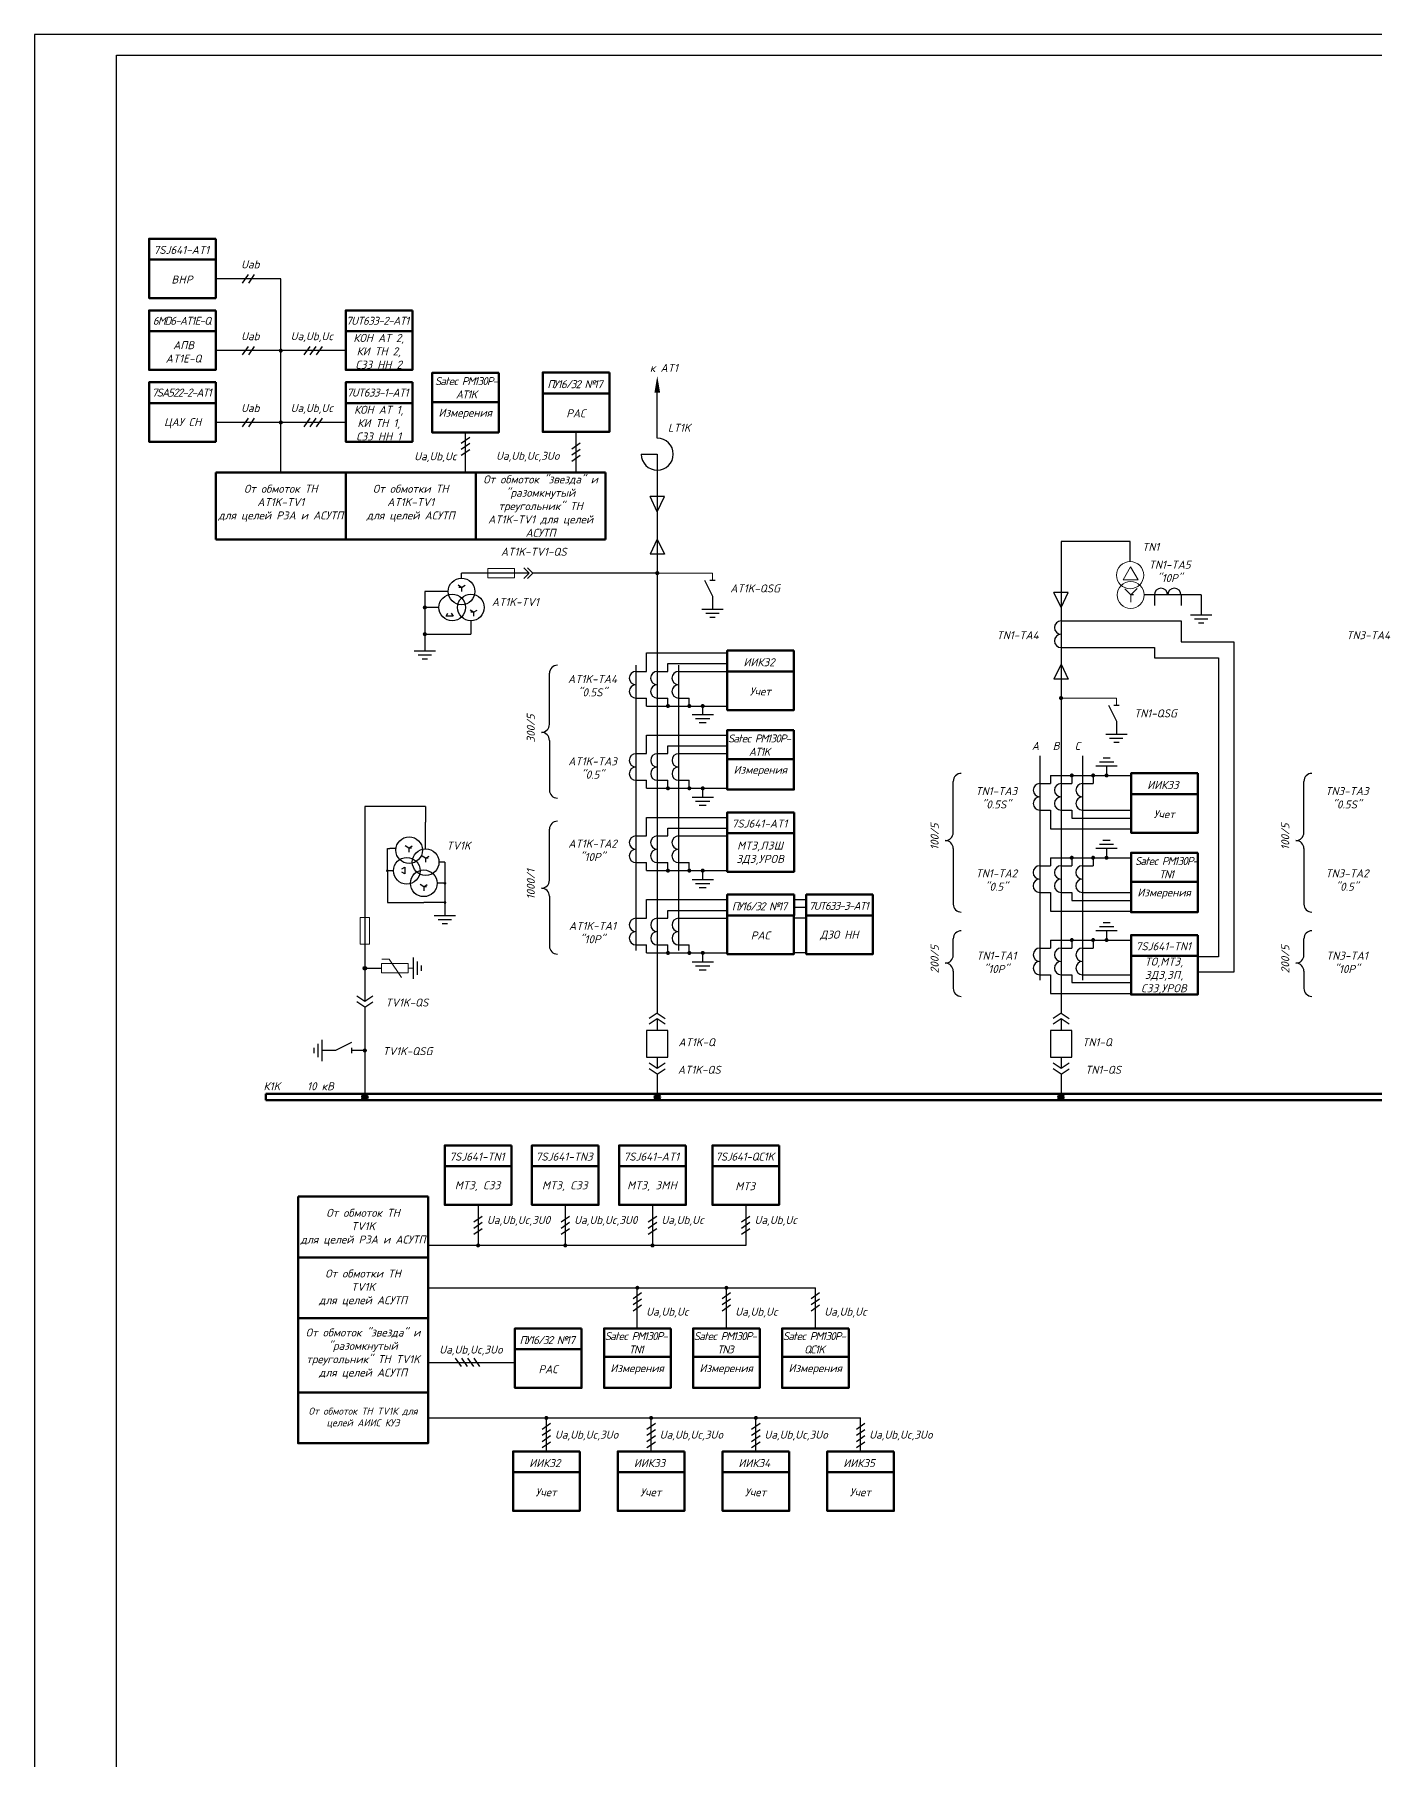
# Model space of a CAD drawing. Header units: millimetres. Extents: x -4534 to -456, y 3875 to 4716.
# Drawn here: x -2188.3 to -1861.6, y 4295.9 to 4716.4 of the extents above; entities that cross this region are included whole.
import ezdxf
from ezdxf.enums import TextEntityAlignment as Align

# ---------------------------------------------------------------- set-up
doc = ezdxf.new("R2010")
doc.units = ezdxf.units.MM
doc.linetypes.add('HIDDEN2', pattern=[0.1875, 0.125, -0.0625])
doc.layers.add('Измерения АСУТП', color=80, linetype='Continuous')
doc.layers.add('РАС АСУТП', color=50, linetype='Continuous')
doc.styles.add('ГОСТ 3.0', font='isocpeur.ttf', dxfattribs={"oblique": 15, "height": 3})
doc.styles.add('гост3', font='isocpeur.ttf', dxfattribs={"oblique": 15, "height": 3})

# ---------------------------------------------------------------- blocks, each defined once
blk = doc.blocks.new('point')
at = {"const_width": 0.75}
blk.add_lwpolyline([(-0.375, 0, 1), (0.375, 0, 1)], format="xyb", close=True, dxfattribs=at)
blk = doc.blocks.new('Точка')
h = blk.add_hatch(color=256)
edge = h.paths.add_edge_path()
edge.add_arc((0, 0), 0.691, 0, 360)
blk.add_circle((0, 0), 0.691)

msp = doc.modelspace()

# ---------------------------------------------------------------- hatches: boundary and pattern name
at = {"linetype": 'HIDDEN2'}
for points in [[(-2107.04, 4457.49, 1), (-2108.58, 4457.49, 1)], [(-2035.79, 4457.49, 1), (-2037.33, 4457.49, 1)], [(-1937.4, 4457.49, 1), (-1938.94, 4457.49, 1)]]:
    msp.add_hatch(color=0, dxfattribs=at).paths.add_polyline_path(points)

# ---------------------------------------------------------------- linework, layer by layer
at = {"color": 0, "lineweight": 30}
for p, q in [((-2168.31, 3880.38), (-2168.31, 4711.38)), ((-2168.31, 4711.38), (-461.31, 4711.38))]:
    msp.add_line(p, q, dxfattribs=at)
at = {"color": 0}
for p, q in [((-2128.3, 4656.85), (-2144.13, 4656.85)), ((-2137.6, 4655.83), (-2136.17, 4657.88)), ((-2136.1, 4655.83), (-2134.67, 4657.88)), ((-2128.3, 4609.66), (-2128.3, 4656.85)), ((-2128.3, 4639.36), (-2144.13, 4639.36)), ((-2137.6, 4638.34), (-2136.17, 4640.38)), ((-2136.1, 4638.34), (-2134.67, 4640.38)), ((-2112.47, 4639.36), (-2128.3, 4639.36)), ((-2122.6, 4638.34), (-2121.17, 4640.38)), ((-2121.1, 4638.34), (-2119.67, 4640.38)), ((-2119.6, 4638.34), (-2118.17, 4640.38)), ((-2036.56, 4618.03), (-2036.56, 4629.16)), ((-2128.3, 4621.87), (-2144.13, 4621.87)), ((-2137.6, 4620.84), (-2136.17, 4622.89)), ((-2136.1, 4620.84), (-2134.67, 4622.89)), ((-2112.47, 4621.87), (-2128.3, 4621.87)), ((-2122.6, 4620.84), (-2121.17, 4622.89)), ((-2121.1, 4620.84), (-2119.67, 4622.89)), ((-2119.6, 4620.84), (-2118.17, 4622.89)), ((-2040.46, 4614.13), (-2036.56, 4614.13)), ((-2036.56, 4614.13), (-2036.56, 4600.13)), ((-2036.56, 4600.13), (-2038.31, 4603.83)), ((-2034.82, 4603.83), (-2038.31, 4603.83)), ((-2036.56, 4600.13), (-2034.82, 4603.83)), ((-2036.56, 4600.13), (-2036.56, 4589.74)), ((-2036.56, 4593.44), (-2038.31, 4589.74)), ((-2036.56, 4593.44), (-2034.82, 4589.74)), ((-1938.17, 4592.88), (-1938.17, 4576.77)), ((-1921.34, 4592.88), (-1938.17, 4592.88)), ((-1921.34, 4587.96), (-1921.34, 4592.88)), ((-2034.82, 4589.74), (-2038.31, 4589.74)), ((-2036.56, 4589.74), (-2036.56, 4477.96)), ((-2067.78, 4585.16), (-2084.24, 4585.16)), ((-2084.24, 4583.95), (-2084.24, 4585.16)), ((-2036.56, 4585.16), (-2066.89, 4585.16)), ((-2087.49, 4580.7), (-2093.2, 4580.7)), ((-2093.2, 4580.7), (-2093.2, 4566.26)), ((-2084.24, 4581.68), (-2085.08, 4582.19)), ((-2084.24, 4581.68), (-2084.89, 4581.68)), ((-2084.24, 4581.68), (-2083.4, 4582.19)), ((-2084.24, 4581.68), (-2084.24, 4580.7)), ((-2025.05, 4583.42), (-2023.1, 4579.52)), ((-2023.75, 4583.42), (-2022.45, 4583.42)), ((-2023.1, 4579.52), (-2023.1, 4576.27)), ((-1938.17, 4576.77), (-1939.91, 4580.48)), ((-1936.42, 4580.48), (-1939.91, 4580.48)), ((-1938.17, 4576.77), (-1936.42, 4580.48)), ((-1920.55, 4579.84), (-1921.2, 4579.84)), ((-1915.44, 4579.85), (-1915.44, 4577.25)), ((-1908.94, 4579.85), (-1908.94, 4577.25)), ((-1904.04, 4579.85), (-1904.04, 4574.93)), ((-2089.77, 4576.8), (-2093.2, 4576.8)), ((-2088.01, 4574.64), (-2087.59, 4575.38)), ((-2086.75, 4575.38), (-2086.32, 4574.64)), ((-2081.32, 4575.62), (-2082.16, 4576.12)), ((-2081.32, 4575.62), (-2081.97, 4575.62)), ((-2081.32, 4575.62), (-2080.47, 4576.12)), ((-2081.32, 4575.62), (-2081.32, 4574.64)), ((-1938.17, 4576.77), (-1938.17, 4559.3)), ((-2086.32, 4574.64), (-2088.01, 4574.64)), ((-2081.97, 4573.55), (-2081.97, 4570.3)), ((-1938.17, 4573.52), (-1935.57, 4573.52)), ((-1935.57, 4573.52), (-1908.94, 4573.52)), ((-1908.94, 4573.52), (-1908.94, 4568.41)), ((-2093.2, 4570.3), (-2081.97, 4570.3)), ((-1938.17, 4567.02), (-1935.57, 4567.02)), ((-1935.57, 4567.02), (-1915.44, 4567.02)), ((-1915.44, 4567.02), (-1915.44, 4564.54)), ((-1908.94, 4568.41), (-1896.07, 4568.41)), ((-1896.07, 4568.41), (-1896.07, 4487.96)), ((-2039.16, 4561.23), (-2039.16, 4565.76)), ((-2039.16, 4565.76), (-2019.5, 4565.76)), ((-2033.96, 4561.23), (-2033.96, 4563.15)), ((-1938.17, 4563), (-1939.91, 4559.3)), ((-1938.17, 4563), (-1936.42, 4559.3)), ((-1915.44, 4564.54), (-1899.78, 4564.54)), ((-1899.78, 4564.54), (-1899.78, 4491.68)), ((-2041.76, 4561.23), (-2039.16, 4561.23)), ((-2036.56, 4561.23), (-2033.96, 4561.23)), ((-2031.36, 4561.23), (-2019.5, 4561.23)), ((-1936.42, 4559.3), (-1939.91, 4559.3)), ((-1938.17, 4559.3), (-1938.17, 4477.96)), ((-2041.76, 4554.73), (-2039.16, 4554.73)), ((-2036.56, 4554.73), (-2033.96, 4554.73)), ((-2031.36, 4554.73), (-2028.76, 4554.73)), ((-2025.48, 4550.66), (-2025.48, 4552.78)), ((-1926.65, 4552.98), (-1924.7, 4549.08)), ((-1925.35, 4552.98), (-1924.05, 4552.98)), ((-2039.15, 4541.18), (-2039.15, 4545.71)), ((-2039.15, 4545.71), (-2019.49, 4545.71)), ((-1924.7, 4549.08), (-1924.7, 4545.83)), ((-2033.95, 4541.18), (-2033.95, 4543.1)), ((-2041.75, 4541.18), (-2039.15, 4541.18)), ((-2036.55, 4541.18), (-2033.95, 4541.18)), ((-2031.35, 4541.18), (-2019.49, 4541.18)), ((-1927.08, 4538.12), (-1927.08, 4535.87)), ((-2041.75, 4534.68), (-2039.15, 4534.68)), ((-2036.55, 4534.68), (-2033.95, 4534.68)), ((-2031.35, 4534.68), (-2028.75, 4534.68)), ((-1943.35, 4533.92), (-1940.75, 4533.92)), ((-1938.16, 4533.92), (-1935.56, 4533.92)), ((-1932.95, 4533.92), (-1930.35, 4533.92)), ((-2025.47, 4530.47), (-2025.47, 4532.73)), ((-2093, 4528.27), (-2107.81, 4528.27)), ((-2107.81, 4528.27), (-2107.81, 4480.82)), ((-2039.16, 4521.13), (-2039.16, 4525.66)), ((-2039.16, 4525.66), (-2019.5, 4525.66)), ((-1943.35, 4527.42), (-1940.75, 4527.42)), ((-1940.75, 4527.42), (-1940.75, 4522.88)), ((-1938.16, 4527.42), (-1935.56, 4527.42)), ((-1935.56, 4527.42), (-1935.56, 4525.49)), ((-1932.95, 4527.42), (-1921.09, 4527.42)), ((-2093, 4518), (-2093, 4524.5)), ((-2041.76, 4521.13), (-2039.16, 4521.13)), ((-2036.56, 4521.13), (-2033.96, 4521.13)), ((-2033.96, 4521.13), (-2033.96, 4523.05)), ((-2031.36, 4521.13), (-2019.5, 4521.13)), ((-1940.75, 4522.88), (-1921.09, 4522.88)), ((-2102.33, 4512.65), (-2102.33, 4518.08)), ((-2102.33, 4518.08), (-2101.74, 4518.08)), ((-2097.12, 4518.18), (-2097.96, 4518.69)), ((-2097.12, 4518.18), (-2096.28, 4518.69)), ((-2097.12, 4518.18), (-2097.12, 4517.2)), ((-2096.47, 4518.18), (-2097.12, 4518.18)), ((-2093, 4515.73), (-2093.85, 4516.23)), ((-2093, 4515.73), (-2092.16, 4516.23)), ((-1927.09, 4518.07), (-1927.09, 4515.82)), ((-2102.33, 4512.65), (-2102.33, 4504.92)), ((-2098.79, 4513.13), (-2098.04, 4513.55)), ((-2098.04, 4511.87), (-2098.79, 4512.29)), ((-2098.04, 4513.55), (-2098.04, 4511.87)), ((-2093, 4515.73), (-2093, 4514.75)), ((-2092.35, 4515.73), (-2093, 4515.73)), ((-2088.3, 4514.76), (-2088.3, 4504.92)), ((-2041.76, 4514.63), (-2039.16, 4514.63)), ((-2036.56, 4514.63), (-2033.96, 4514.63)), ((-2031.36, 4514.63), (-2028.76, 4514.63)), ((-2025.48, 4510.42), (-2025.48, 4512.68)), ((-1943.36, 4513.87), (-1940.76, 4513.87)), ((-1938.17, 4513.87), (-1935.57, 4513.87)), ((-1932.96, 4513.87), (-1930.36, 4513.87)), ((-2093.46, 4508.76), (-2094.3, 4509.27)), ((-2093.46, 4508.76), (-2092.61, 4509.27)), ((-2093.46, 4508.76), (-2093.46, 4507.78)), ((-2092.81, 4508.76), (-2093.46, 4508.76)), ((-2102.33, 4504.92), (-2093.46, 4504.92)), ((-2088.3, 4504.92), (-2093.46, 4504.92)), ((-2088.3, 4504.92), (-2088.3, 4501.67)), ((-2039.15, 4501.08), (-2039.15, 4505.61)), ((-2039.15, 4505.61), (-2019.49, 4505.61)), ((-1943.36, 4507.37), (-1940.76, 4507.37)), ((-1940.76, 4507.37), (-1940.76, 4502.83)), ((-1938.17, 4507.37), (-1935.57, 4507.37)), ((-1935.57, 4507.37), (-1935.57, 4505.44)), ((-1932.96, 4507.37), (-1921.1, 4507.37)), ((-2041.75, 4501.08), (-2039.15, 4501.08)), ((-2036.55, 4501.08), (-2033.95, 4501.08)), ((-2033.95, 4501.08), (-2033.95, 4503)), ((-2031.35, 4501.08), (-2019.49, 4501.08)), ((-2003.24, 4501.19), (-2000.25, 4501.19)), ((-1940.76, 4502.83), (-1921.1, 4502.83)), ((-1927.08, 4498.02), (-1927.08, 4495.77)), ((-2041.75, 4494.58), (-2039.15, 4494.58)), ((-2036.55, 4494.58), (-2033.95, 4494.58)), ((-2031.35, 4494.58), (-2028.75, 4494.58)), ((-2025.47, 4490.38), (-2025.47, 4492.63)), ((-2003.24, 4492.74), (-2000.25, 4492.74)), ((-1943.35, 4493.82), (-1940.75, 4493.82)), ((-1938.16, 4493.82), (-1935.56, 4493.82)), ((-1932.95, 4493.82), (-1930.35, 4493.82)), ((-1899.78, 4491.68), (-1904.83, 4491.68)), ((-2107.81, 4488.91), (-2103.72, 4488.91)), ((-1943.35, 4487.32), (-1940.75, 4487.32)), ((-1940.75, 4487.32), (-1940.75, 4482.78)), ((-1938.16, 4487.32), (-1935.56, 4487.32)), ((-1935.56, 4487.32), (-1935.56, 4485.39)), ((-1932.95, 4487.32), (-1921.09, 4487.32)), ((-1896.07, 4487.96), (-1904.83, 4487.96)), ((-1940.75, 4482.78), (-1921.09, 4482.78)), ((-2107.81, 4480.82), (-2109.76, 4482.12)), ((-2107.81, 4479.44), (-2109.76, 4480.74)), ((-2105.86, 4482.12), (-2107.81, 4480.82)), ((-2107.81, 4479.44), (-2105.86, 4480.74)), ((-2107.81, 4479.44), (-2107.81, 4458.26)), ((-2036.56, 4477.96), (-2038.51, 4476.66)), ((-2036.56, 4476.58), (-2038.51, 4475.28)), ((-2036.56, 4477.96), (-2034.61, 4476.66)), ((-2036.56, 4476.58), (-2036.56, 4473.76)), ((-2034.61, 4475.28), (-2036.56, 4476.58)), ((-1938.17, 4477.96), (-1940.12, 4476.66)), ((-1938.17, 4476.58), (-1940.12, 4475.28)), ((-1938.17, 4477.96), (-1936.22, 4476.66)), ((-1938.17, 4476.58), (-1938.17, 4473.76)), ((-1936.22, 4475.28), (-1938.17, 4476.58)), ((-2111.06, 4470.8), (-2114.96, 4468.85)), ((-2033.96, 4473.76), (-2039.16, 4473.76)), ((-2039.16, 4473.76), (-2039.16, 4467.26)), ((-2033.96, 4467.26), (-2033.96, 4473.76)), ((-1935.57, 4473.76), (-1940.77, 4473.76)), ((-1940.77, 4473.76), (-1940.77, 4467.26)), ((-1935.57, 4467.26), (-1935.57, 4473.76)), ((-2114.96, 4468.85), (-2118.21, 4468.85)), ((-2111.06, 4469.5), (-2111.06, 4468.2)), ((-2107.81, 4468.85), (-2111.06, 4468.85)), ((-2039.16, 4467.26), (-2033.96, 4467.26)), ((-2036.56, 4464.44), (-2038.51, 4465.74)), ((-2036.56, 4467.26), (-2036.56, 4464.44)), ((-2034.61, 4465.74), (-2036.56, 4464.44)), ((-1940.77, 4467.26), (-1935.57, 4467.26)), ((-1938.17, 4464.44), (-1940.12, 4465.74)), ((-1938.17, 4467.26), (-1938.17, 4464.44)), ((-1936.22, 4465.74), (-1938.17, 4464.44)), ((-2036.56, 4463.06), (-2038.51, 4464.36)), ((-2036.56, 4463.06), (-2034.61, 4464.36)), ((-2036.56, 4463.06), (-2036.56, 4457.49)), ((-1938.17, 4463.06), (-1940.12, 4464.36)), ((-1938.17, 4463.06), (-1936.22, 4464.36)), ((-1938.17, 4463.06), (-1938.17, 4457.49)), ((-2081.25, 4427.09), (-2079.2, 4428.52)), ((-2080.22, 4431.25), (-2080.22, 4421.36)), ((-2060, 4427.09), (-2057.95, 4428.52)), ((-2058.97, 4431.25), (-2058.97, 4421.36)), ((-2038.75, 4427.09), (-2036.7, 4428.52)), ((-2037.73, 4431.25), (-2037.73, 4421.36)), ((-2016.04, 4427.09), (-2013.99, 4428.52)), ((-2015.01, 4431.25), (-2015.01, 4421.36)), ((-2081.25, 4425.59), (-2079.2, 4427.02)), ((-2081.25, 4424.09), (-2079.2, 4425.52)), ((-2060, 4425.59), (-2057.95, 4427.02)), ((-2060, 4424.09), (-2057.95, 4425.52)), ((-2038.75, 4425.59), (-2036.7, 4427.02)), ((-2038.75, 4424.09), (-2036.7, 4425.52)), ((-2016.04, 4425.59), (-2013.99, 4427.02)), ((-2016.04, 4424.09), (-2013.99, 4425.52)), ((-2015.01, 4421.36), (-2092.42, 4421.36))]:
    msp.add_line(p, q, dxfattribs=at)
at = {"color": 0, "lineweight": 50}
for p, q in [((-2144.13, 4609.66), (-2112.47, 4609.66)), ((-2144.13, 4609.66), (-2144.13, 4593.32)), ((-2112.47, 4609.66), (-2112.47, 4593.32)), ((-2080.81, 4609.66), (-2080.81, 4593.32)), ((-2144.13, 4593.32), (-2112.47, 4593.32)), ((-2131.91, 4458.26), (-1755.13, 4458.26)), ((-2131.91, 4456.72), (-2131.91, 4458.26)), ((-1755.13, 4456.72), (-2131.91, 4456.72)), ((-2124.07, 4433.25), (-2092.42, 4433.25)), ((-2124.07, 4433.25), (-2124.07, 4418.46)), ((-2092.42, 4433.25), (-2092.42, 4418.46)), ((-2124.07, 4418.46), (-2092.42, 4418.46))]:
    msp.add_line(p, q, dxfattribs=at)
at = {"color": 0, "lineweight": 18}
for p, q in [((-2077.81, 4586.3), (-2071.32, 4586.3)), ((-2077.81, 4584.02), (-2077.81, 4586.3)), ((-2077.81, 4584.02), (-2071.32, 4584.02)), ((-2071.32, 4584.02), (-2071.32, 4586.3)), ((-2067.78, 4585.16), (-2069.08, 4586.46)), ((-2067.78, 4585.16), (-2069.08, 4583.86)), ((-2066.89, 4585.16), (-2068.19, 4586.46)), ((-2066.89, 4585.16), (-2068.19, 4583.86)), ((-2023.1, 4585.16), (-2036.56, 4585.16)), ((-2023.1, 4583.42), (-2023.1, 4585.16)), ((-1924.7, 4554.72), (-1938.17, 4554.72)), ((-1924.7, 4552.98), (-1924.7, 4554.72)), ((-2108.95, 4494.8), (-2108.95, 4501.29)), ((-2108.95, 4501.29), (-2106.67, 4501.29)), ((-2106.67, 4494.8), (-2106.67, 4501.29)), ((-2108.95, 4494.8), (-2106.67, 4494.8)), ((-2101.93, 4491.11), (-2103.7, 4491.11)), ((-2101.93, 4491.11), (-2103.7, 4491.11)), ((-2098.9, 4486.65), (-2101.93, 4491.11)), ((-2097.24, 4490.04), (-2103.72, 4490.04)), ((-2103.72, 4487.77), (-2103.72, 4490.04)), ((-2097.24, 4487.77), (-2103.72, 4487.77)), ((-2097.24, 4487.77), (-2097.24, 4490.04)), ((-2097.24, 4488.91), (-2096.06, 4488.91))]:
    msp.add_line(p, q, dxfattribs=at)
at = {"color": 0, "extrusion": (0, 0, -1)}
for p, q in [((-1904.04, 4579.85), (-1917.9, 4579.85)), ((-2093, 4528.27), (-2093, 4524.5)), ((-2100.24, 4518.08), (-2101.74, 4518.08)), ((-2100.85, 4512.65), (-2102.34, 4512.65)), ((-2088.3, 4514.76), (-2089.75, 4514.76)), ((-2088.3, 4509.61), (-2090.21, 4509.61))]:
    msp.add_line(p, q, dxfattribs=at)
at = {"color": 0, "lineweight": 25, "ltscale": 0.25}
for p, q in [((-2020.5, 4576.27), (-2025.7, 4576.27)), ((-2021.47, 4575.29), (-2024.72, 4575.29)), ((-2022.45, 4574.32), (-2023.75, 4574.32)), ((-1901.44, 4574.93), (-1906.64, 4574.93)), ((-1902.41, 4573.96), (-1905.66, 4573.96)), ((-1903.39, 4572.98), (-1904.69, 4572.98)), ((-2095.8, 4566.26), (-2090.6, 4566.26)), ((-2094.83, 4565.29), (-2091.58, 4565.29)), ((-2093.85, 4564.31), (-2092.55, 4564.31)), ((-1922.1, 4545.83), (-1927.3, 4545.83)), ((-1923.08, 4544.85), (-1926.33, 4544.85)), ((-1924.05, 4543.88), (-1925.35, 4543.88)), ((-2085.7, 4501.67), (-2090.9, 4501.67)), ((-2086.67, 4500.69), (-2089.92, 4500.69)), ((-2087.65, 4499.72), (-2088.95, 4499.72)), ((-2096.06, 4491.51), (-2096.06, 4486.31)), ((-2095.08, 4490.53), (-2095.08, 4487.28)), ((-2094.11, 4489.56), (-2094.11, 4488.26)), ((-2119.19, 4467.23), (-2119.19, 4470.48)), ((-2118.21, 4466.25), (-2118.21, 4471.45)), ((-2120.16, 4468.2), (-2120.16, 4469.5))]:
    msp.add_line(p, q, dxfattribs=at)
at = {"color": 0, "ltscale": 0.25}
for p, q in [((-2041.75, 4562.7), (-2041.75, 4493.26)), ((-2033.96, 4563.15), (-2019.5, 4563.15)), ((-2031.35, 4562.7), (-2031.35, 4493.26)), ((-2062.84, 4548.32), (-2062.84, 4560.75)), ((-2039.16, 4552.78), (-2039.16, 4554.73)), ((-2033.96, 4552.78), (-2033.96, 4554.73)), ((-2028.76, 4552.78), (-2028.76, 4554.73)), ((-2039.16, 4552.78), (-2019.5, 4552.78)), ((-2022.88, 4550.66), (-2028.08, 4550.66)), ((-2023.75, 4549.69), (-2027.22, 4549.69)), ((-2024.62, 4548.71), (-2026.35, 4548.71)), ((-2062.84, 4544.42), (-2062.84, 4532.29)), ((-2033.95, 4543.1), (-2019.49, 4543.1)), ((-1943.35, 4540.64), (-1943.35, 4486)), ((-1932.95, 4540.64), (-1932.95, 4486)), ((-1924.48, 4538.12), (-1929.68, 4538.12)), ((-1925.35, 4539.09), (-1928.81, 4539.09)), ((-1926.21, 4540.07), (-1927.95, 4540.07)), ((-2039.15, 4532.73), (-2039.15, 4534.68)), ((-2033.95, 4532.73), (-2033.95, 4534.68)), ((-2028.75, 4532.73), (-2028.75, 4534.68)), ((-1964.43, 4521.96), (-1964.43, 4534.43)), ((-1940.75, 4535.87), (-1940.75, 4533.92)), ((-1940.75, 4535.87), (-1921.09, 4535.87)), ((-1935.56, 4535.87), (-1935.56, 4533.92)), ((-1930.35, 4535.87), (-1930.35, 4533.92)), ((-1879, 4521.96), (-1879, 4534.43)), ((-2039.15, 4532.73), (-2019.49, 4532.73)), ((-2022.87, 4530.47), (-2028.07, 4530.47)), ((-2023.74, 4529.5), (-2027.21, 4529.5)), ((-2024.61, 4528.52), (-2026.34, 4528.52)), ((-1935.56, 4525.49), (-1921.09, 4525.49)), ((-2062.84, 4510.33), (-2062.84, 4522.76)), ((-2033.96, 4523.05), (-2019.5, 4523.05)), ((-1964.43, 4518.06), (-1964.43, 4504.51)), ((-1924.49, 4518.07), (-1929.69, 4518.07)), ((-1925.36, 4519.04), (-1928.82, 4519.04)), ((-1926.22, 4520.02), (-1927.96, 4520.02)), ((-1879, 4518.06), (-1879, 4504.51)), ((-2039.16, 4512.68), (-2039.16, 4514.63)), ((-2039.16, 4512.68), (-2019.5, 4512.68)), ((-2033.96, 4512.68), (-2033.96, 4514.63)), ((-2028.76, 4512.68), (-2028.76, 4514.63)), ((-1940.76, 4515.82), (-1940.76, 4513.87)), ((-1940.76, 4515.82), (-1921.1, 4515.82)), ((-1935.57, 4515.82), (-1935.57, 4513.87)), ((-1930.36, 4515.82), (-1930.36, 4513.87)), ((-2022.88, 4510.42), (-2028.08, 4510.42)), ((-2023.75, 4509.45), (-2027.22, 4509.45)), ((-2024.62, 4508.47), (-2026.35, 4508.47)), ((-2062.84, 4506.44), (-2062.84, 4494.3)), ((-2003.24, 4505.61), (-2000.25, 4505.61)), ((-2003.24, 4503.8), (-2000.25, 4503.8)), ((-1935.57, 4505.44), (-1921.1, 4505.44)), ((-2033.95, 4503), (-2019.49, 4503)), ((-1926.21, 4499.97), (-1927.95, 4499.97)), ((-1964.43, 4492.09), (-1964.43, 4496.08)), ((-1940.75, 4495.77), (-1940.75, 4493.82)), ((-1940.75, 4495.77), (-1921.09, 4495.77)), ((-1935.56, 4495.77), (-1935.56, 4493.82)), ((-1930.35, 4495.77), (-1930.35, 4493.82)), ((-1924.48, 4498.02), (-1929.68, 4498.02)), ((-1925.35, 4498.99), (-1928.81, 4498.99)), ((-1879, 4492.09), (-1879, 4496.08)), ((-2039.15, 4492.63), (-2039.15, 4494.58)), ((-2039.15, 4492.63), (-2019.49, 4492.63)), ((-2033.95, 4492.63), (-2033.95, 4494.58)), ((-2028.75, 4492.63), (-2028.75, 4494.58)), ((-2022.87, 4490.38), (-2028.07, 4490.38)), ((-2023.74, 4489.4), (-2027.21, 4489.4)), ((-2024.61, 4488.43), (-2026.34, 4488.43)), ((-1964.43, 4488.19), (-1964.43, 4484)), ((-1879, 4488.19), (-1879, 4484)), ((-1935.56, 4485.39), (-1921.09, 4485.39)), ((-2092.42, 4379.34), (-1987, 4379.34)), ((-2064.61, 4376.6), (-2062.56, 4378.03)), ((-2063.59, 4371.18), (-2063.59, 4379.34)), ((-2039.08, 4376.6), (-2037.03, 4378.03)), ((-2038.06, 4371.18), (-2038.06, 4379.34)), ((-2013.56, 4376.6), (-2011.51, 4378.03)), ((-2012.53, 4371.18), (-2012.53, 4379.34)), ((-1988.03, 4376.6), (-1985.98, 4378.03)), ((-1987, 4371.18), (-1987, 4379.34)), ((-2064.61, 4375.1), (-2062.56, 4376.53)), ((-2064.61, 4373.6), (-2062.56, 4375.03)), ((-2064.61, 4372.1), (-2062.56, 4373.53)), ((-2039.08, 4375.1), (-2037.03, 4376.53)), ((-2039.08, 4373.6), (-2037.03, 4375.03)), ((-2039.08, 4372.1), (-2037.03, 4373.53)), ((-2013.56, 4375.1), (-2011.51, 4376.53)), ((-2013.56, 4373.6), (-2011.51, 4375.03)), ((-2013.56, 4372.1), (-2011.51, 4373.53)), ((-1988.03, 4375.1), (-1985.98, 4376.53)), ((-1988.03, 4373.6), (-1985.98, 4375.03)), ((-1988.03, 4372.1), (-1985.98, 4373.53))]:
    msp.add_line(p, q, dxfattribs=at)
at = {"color": 0, "linetype": 'Continuous', "lineweight": 25}
msp.add_lwpolyline([(-2188.31, 3875.38), (-456.31, 3875.38), (-456.31, 4716.38), (-2188.31, 4716.38)], close=True, dxfattribs=at)
at = {"color": 0, "lineweight": 50, "ltscale": 0.25}
for points in [[(-2144.13, 4666.64), (-2160.38, 4666.64), (-2160.38, 4661.56), (-2144.13, 4661.56)], [(-2144.13, 4661.56), (-2160.38, 4661.56), (-2160.38, 4652.15), (-2144.13, 4652.15)], [(-2144.13, 4649.15), (-2160.38, 4649.15), (-2160.38, 4644.07), (-2144.13, 4644.07)], [(-2096.22, 4649.15), (-2112.47, 4649.15), (-2112.47, 4644.07), (-2096.22, 4644.07)], [(-2144.13, 4644.07), (-2160.38, 4644.07), (-2160.38, 4634.66), (-2144.13, 4634.66)], [(-2096.22, 4644.07), (-2112.47, 4644.07), (-2112.47, 4634.66), (-2096.22, 4634.66)], [(-2144.13, 4631.66), (-2160.38, 4631.66), (-2160.38, 4626.57), (-2144.13, 4626.57)], [(-2096.22, 4631.66), (-2112.47, 4631.66), (-2112.47, 4626.57), (-2096.22, 4626.57)], [(-2144.13, 4626.57), (-2160.38, 4626.57), (-2160.38, 4617.16), (-2144.13, 4617.16)], [(-2096.22, 4626.57), (-2112.47, 4626.57), (-2112.47, 4617.16), (-2096.22, 4617.16)], [(-2003.25, 4566.29), (-2019.5, 4566.29), (-2019.5, 4561.21), (-2003.25, 4561.21)], [(-2003.25, 4561.21), (-2019.5, 4561.21), (-2019.5, 4551.8), (-2003.25, 4551.8)], [(-1904.84, 4536.39), (-1921.09, 4536.39), (-1921.09, 4531.31), (-1904.84, 4531.31)], [(-1904.84, 4531.31), (-1921.09, 4531.31), (-1921.09, 4521.9), (-1904.84, 4521.9)], [(-2003.24, 4526.88), (-2019.49, 4526.88), (-2019.49, 4521.8), (-2003.24, 4521.8)], [(-2003.24, 4521.8), (-2019.49, 4521.8), (-2019.49, 4512.39), (-2003.24, 4512.39)], [(-1984, 4506.83), (-2000.25, 4506.83), (-2000.25, 4501.75), (-1984, 4501.75)], [(-1984, 4501.75), (-2000.25, 4501.75), (-2000.25, 4492.34), (-1984, 4492.34)], [(-1904.85, 4496.99), (-1921.1, 4496.99), (-1921.1, 4491.91), (-1904.85, 4491.91)], [(-1904.85, 4491.91), (-1921.1, 4491.91), (-1921.1, 4482.49), (-1904.85, 4482.49)], [(-2072.1, 4445.74), (-2088.35, 4445.74), (-2088.35, 4440.66), (-2072.1, 4440.66)], [(-2050.85, 4445.74), (-2067.1, 4445.74), (-2067.1, 4440.66), (-2050.85, 4440.66)], [(-2029.6, 4445.74), (-2045.85, 4445.74), (-2045.85, 4440.66), (-2029.6, 4440.66)], [(-2006.89, 4445.74), (-2023.14, 4445.74), (-2023.14, 4440.66), (-2006.89, 4440.66)], [(-2072.1, 4440.66), (-2088.35, 4440.66), (-2088.35, 4431.25), (-2072.1, 4431.25)], [(-2050.85, 4440.66), (-2067.1, 4440.66), (-2067.1, 4431.25), (-2050.85, 4431.25)], [(-2029.6, 4440.66), (-2045.85, 4440.66), (-2045.85, 4431.25), (-2029.6, 4431.25)], [(-2006.89, 4440.66), (-2023.14, 4440.66), (-2023.14, 4431.25), (-2006.89, 4431.25)], [(-2124.07, 4385.53), (-2092.42, 4385.53), (-2092.42, 4373.15), (-2124.07, 4373.15)], [(-2055.46, 4371.18), (-2071.71, 4371.18), (-2071.71, 4366.1), (-2055.46, 4366.1)], [(-2029.93, 4371.18), (-2046.18, 4371.18), (-2046.18, 4366.1), (-2029.93, 4366.1)], [(-2004.41, 4371.18), (-2020.66, 4371.18), (-2020.66, 4366.1), (-2004.41, 4366.1)], [(-1978.88, 4371.18), (-1995.13, 4371.18), (-1995.13, 4366.1), (-1978.88, 4366.1)], [(-2055.46, 4366.1), (-2071.71, 4366.1), (-2071.71, 4356.69), (-2055.46, 4356.69)], [(-2029.93, 4366.1), (-2046.18, 4366.1), (-2046.18, 4356.69), (-2029.93, 4356.69)], [(-2004.41, 4366.1), (-2020.66, 4366.1), (-2020.66, 4356.69), (-2004.41, 4356.69)], [(-1978.88, 4366.1), (-1995.13, 4366.1), (-1995.13, 4356.69), (-1978.88, 4356.69)]]:
    msp.add_lwpolyline(points, close=True, dxfattribs=at)
at = {"color": 0, "ltscale": 0.25, "const_width": 0.487}
for points in [[(-2128.54, 4639.36, 1), (-2128.05, 4639.36, 1)], [(-2128.54, 4621.87, 1), (-2128.05, 4621.87, 1)], [(-2092.96, 4576.8, 1), (-2093.45, 4576.8, 1)], [(-2092.96, 4570.3, 1), (-2093.45, 4570.3, 1)], [(-2034.21, 4552.78, -1), (-2033.72, 4552.78, -1)], [(-2029, 4552.78, -1), (-2028.51, 4552.78, -1)], [(-2025.73, 4552.78, -1), (-2025.24, 4552.78, -1)], [(-2034.2, 4532.73, -1), (-2033.71, 4532.73, -1)], [(-2028.99, 4532.73, -1), (-2028.5, 4532.73, -1)], [(-2025.72, 4532.73, -1), (-2025.23, 4532.73, -1)], [(-1935.8, 4535.87, 1), (-1935.31, 4535.87, 1)], [(-1930.6, 4535.87, 1), (-1930.11, 4535.87, 1)], [(-1927.32, 4535.87, 1), (-1926.84, 4535.87, 1)], [(-1935.81, 4515.82, 1), (-1935.32, 4515.82, 1)], [(-1930.61, 4515.82, 1), (-1930.12, 4515.82, 1)], [(-1927.33, 4515.82, 1), (-1926.85, 4515.82, 1)], [(-2034.21, 4512.68, -1), (-2033.72, 4512.68, -1)], [(-2029, 4512.68, -1), (-2028.51, 4512.68, -1)], [(-2025.73, 4512.68, -1), (-2025.24, 4512.68, -1)], [(-1935.8, 4495.77, 1), (-1935.31, 4495.77, 1)], [(-1930.6, 4495.77, 1), (-1930.11, 4495.77, 1)], [(-1927.32, 4495.77, 1), (-1926.84, 4495.77, 1)], [(-2034.2, 4492.63, -1), (-2033.71, 4492.63, -1)], [(-2028.99, 4492.63, -1), (-2028.5, 4492.63, -1)], [(-2025.72, 4492.63, -1), (-2025.23, 4492.63, -1)], [(-2080.47, 4421.36, 1), (-2079.98, 4421.36, 1)], [(-2059.22, 4421.36, 1), (-2058.73, 4421.36, 1)], [(-2037.97, 4421.36, 1), (-2037.48, 4421.36, 1)], [(-2063.83, 4379.34, 1), (-2063.34, 4379.34, 1)], [(-2038.3, 4379.34, 1), (-2037.81, 4379.34, 1)], [(-2012.78, 4379.34, 1), (-2012.29, 4379.34, 1)]]:
    msp.add_lwpolyline(points, format="xyb", close=True, dxfattribs=at)
at = {"color": 0, "lineweight": 18, "const_width": 0.5}
for points in [[(-2036.31, 4585.16, -1), (-2036.81, 4585.16, -1)], [(-1937.92, 4554.72, -1), (-1938.42, 4554.72, -1)], [(-2107.56, 4468.85, -1), (-2108.06, 4468.85, -1)]]:
    msp.add_lwpolyline(points, format="xyb", close=True, dxfattribs=at)
at = {"color": 0, "lineweight": 18}
msp.add_lwpolyline([(-1923.03, 4583.55), (-1919.38, 4583.55), (-1921.21, 4586.71)], close=True, dxfattribs=at)
msp.add_lwpolyline([(-1922.62, 4581.37), (-1921.2, 4579.84), (-1919.66, 4581.38), (-1921.2, 4579.84), (-1921.2, 4578.07)], dxfattribs=at)
for centre in [(-1921.34, 4584.66), (-1921.2, 4579.84)]:
    msp.add_circle(centre, 3.3, dxfattribs=at)
at = {"color": 0}
for centre in [(-2084.24, 4580.7), (-2086.52, 4576.8), (-2081.97, 4576.8), (-2097.02, 4517.67), (-2093, 4514.75), (-2097.6, 4512.65), (-2093.46, 4509.59)]:
    msp.add_circle(centre, 3.25, dxfattribs=at)
at = {"color": 0, "extrusion": (0, 0, -1)}
for centre in [(2102.33, 4512.65), (2088.3, 4509.6), (2088.3, 4504.92)]:
    msp.add_circle(centre, 0.182, dxfattribs=at)
at = {"color": 0, "linetype": 'HIDDEN2'}
for centre in [(-2107.81, 4457.49), (-2036.56, 4457.49), (-1938.17, 4457.49)]:
    msp.add_circle(centre, 0.771, dxfattribs=at)
at = {"color": 0}
for centre, radius, start, end in [((-2036.56, 4614.13), 3.9, 180, 90), ((-1913.82, 4579.85), 1.62, 0, 180), ((-1910.57, 4579.85), 1.62, 0, 180), ((-1938.17, 4571.89), 1.62, 90, 270), ((-1938.17, 4568.64), 1.62, 90, 270), ((-2041.76, 4559.6), 1.62, 90, 270), ((-2036.56, 4559.6), 1.62, 90, 270), ((-2031.36, 4559.6), 1.62, 90, 270), ((-2041.76, 4556.35), 1.62, 90, 270), ((-2036.56, 4556.35), 1.62, 90, 270), ((-2031.36, 4556.35), 1.62, 90, 270), ((-2041.75, 4539.55), 1.62, 90, 270), ((-2041.75, 4536.3), 1.62, 90, 270), ((-2036.55, 4539.55), 1.62, 90, 270), ((-2036.55, 4536.3), 1.62, 90, 270), ((-2031.35, 4539.55), 1.62, 90, 270), ((-2031.35, 4536.3), 1.62, 90, 270), ((-1943.35, 4532.29), 1.62, 90, 270), ((-1938.16, 4532.29), 1.62, 90, 270), ((-1932.95, 4532.29), 1.62, 90, 270), ((-1943.35, 4529.04), 1.62, 90, 270), ((-1938.16, 4529.04), 1.62, 90, 270), ((-1932.95, 4529.04), 1.62, 90, 270), ((-2041.76, 4519.5), 1.62, 90, 270), ((-2036.56, 4519.5), 1.62, 90, 270), ((-2031.36, 4519.5), 1.62, 90, 270), ((-2041.76, 4516.25), 1.62, 90, 270), ((-2036.56, 4516.25), 1.62, 90, 270), ((-2031.36, 4516.25), 1.62, 90, 270), ((-1943.36, 4512.24), 1.62, 90, 270), ((-1938.17, 4512.24), 1.62, 90, 270), ((-1932.96, 4512.24), 1.62, 90, 270), ((-1943.36, 4508.99), 1.62, 90, 270), ((-1938.17, 4508.99), 1.62, 90, 270), ((-1932.96, 4508.99), 1.62, 90, 270), ((-2041.75, 4499.45), 1.62, 90, 270), ((-2036.55, 4499.45), 1.62, 90, 270), ((-2031.35, 4499.45), 1.62, 90, 270), ((-2041.75, 4496.2), 1.62, 90, 270), ((-2036.55, 4496.2), 1.62, 90, 270), ((-2031.35, 4496.2), 1.62, 90, 270), ((-1943.35, 4492.19), 1.62, 90, 270), ((-1938.16, 4492.19), 1.62, 90, 270), ((-1932.95, 4492.19), 1.62, 90, 270), ((-1943.35, 4488.94), 1.62, 90, 270), ((-1938.16, 4488.94), 1.62, 90, 270), ((-1932.95, 4488.94), 1.62, 90, 270)]:
    msp.add_arc(centre, radius, start, end, dxfattribs=at)
at = {"color": 0, "ltscale": 0.25}
for centre, start, end in [((-2060.89, 4560.75), 90, 180), ((-2064.79, 4548.32), 270, 0), ((-2064.79, 4544.42), 0, 90), ((-1962.48, 4534.43), 90, 180), ((-1877.05, 4534.43), 90, 180), ((-2060.89, 4532.29), 180, 270), ((-2060.89, 4522.76), 90, 180), ((-1966.38, 4521.96), 270, 0), ((-1880.95, 4521.96), 270, 0), ((-1966.38, 4518.06), 0, 90), ((-1880.95, 4518.06), 0, 90), ((-2064.79, 4510.34), 270, 0), ((-2064.79, 4506.44), 0, 90), ((-1962.48, 4504.51), 180, 270), ((-1877.05, 4504.51), 180, 270), ((-1962.48, 4496.08), 90, 180), ((-1877.05, 4496.08), 90, 180), ((-2060.89, 4494.3), 180, 270), ((-1966.38, 4492.09), 270, 0), ((-1880.95, 4492.09), 270, 0), ((-1966.38, 4488.19), 0, 90), ((-1880.95, 4488.19), 0, 90), ((-1962.48, 4484), 180, 270), ((-1877.05, 4484), 180, 270)]:
    msp.add_arc(centre, 1.95, start, end, dxfattribs=at)
at = {"color": 0, "lineweight": 25}
msp.add_solid([(-2036.56, 4633.2), (-2037.25, 4629.16), (-2035.87, 4629.16)], dxfattribs=at)
at = {"layer": 'Измерения АСУТП', "color": 0}
for p, q in [((-2082.27, 4618.21), (-2084.32, 4616.78)), ((-2083.3, 4609.55), (-2083.3, 4619.44)), ((-2082.27, 4616.71), (-2084.32, 4615.28)), ((-2082.27, 4615.21), (-2084.32, 4613.78)), ((-2092.42, 4411.06), (-1998.02, 4411.04)), ((-2040.39, 4409.81), (-2042.44, 4408.38)), ((-2040.39, 4408.31), (-2042.44, 4406.88)), ((-2041.42, 4401.15), (-2041.42, 4411.04)), ((-2018.7, 4409.81), (-2020.74, 4408.38)), ((-2018.7, 4408.31), (-2020.74, 4406.88)), ((-2019.72, 4401.15), (-2019.72, 4411.04)), ((-1997, 4409.81), (-1999.04, 4408.38)), ((-1997, 4408.31), (-1999.04, 4406.88)), ((-1998.02, 4401.15), (-1998.02, 4411.04)), ((-2040.39, 4406.81), (-2042.44, 4405.38)), ((-2018.7, 4406.81), (-2020.74, 4405.38)), ((-1997, 4406.81), (-1999.04, 4405.38))]:
    msp.add_line(p, q, dxfattribs=at)
at = {"layer": 'Измерения АСУТП', "color": 0, "lineweight": 50}
for p, q in [((-2112.47, 4609.66), (-2080.81, 4609.66)), ((-2112.47, 4609.66), (-2112.47, 4593.32)), ((-2080.81, 4609.66), (-2080.81, 4593.32)), ((-2112.47, 4593.32), (-2080.81, 4593.32))]:
    msp.add_line(p, q, dxfattribs=at)
at = {"layer": 'Измерения АСУТП', "color": 0, "lineweight": 50, "ltscale": 0.25}
for points in [[(-2075.17, 4633.93), (-2091.42, 4633.93), (-2091.42, 4626.81), (-2075.17, 4626.81)], [(-2075.17, 4626.81), (-2091.42, 4626.81), (-2091.42, 4619.44), (-2075.17, 4619.44)], [(-2003.25, 4546.93), (-2019.5, 4546.93), (-2019.5, 4539.8), (-2003.25, 4539.8)], [(-2003.25, 4539.8), (-2019.5, 4539.8), (-2019.5, 4532.44), (-2003.25, 4532.44)], [(-1904.86, 4517.04), (-1921.11, 4517.04), (-1921.11, 4509.91), (-1904.86, 4509.91)], [(-1904.86, 4509.91), (-1921.11, 4509.91), (-1921.11, 4502.54), (-1904.86, 4502.54)], [(-2033.29, 4401.15), (-2049.54, 4401.15), (-2049.54, 4394.26), (-2033.29, 4394.26)], [(-2011.59, 4401.15), (-2027.84, 4401.15), (-2027.84, 4394.26), (-2011.59, 4394.26)], [(-1989.9, 4401.15), (-2006.15, 4401.15), (-2006.15, 4394.26), (-1989.9, 4394.26)], [(-2033.29, 4394.26), (-2049.54, 4394.26), (-2049.54, 4386.66), (-2033.29, 4386.66)], [(-2011.59, 4394.26), (-2027.84, 4394.26), (-2027.84, 4386.66), (-2011.59, 4386.66)], [(-1989.9, 4394.26), (-2006.15, 4394.26), (-2006.15, 4386.66), (-1989.9, 4386.66)]]:
    msp.add_lwpolyline(points, close=True, dxfattribs=at)
at = {"layer": 'Измерения АСУТП', "color": 0, "lineweight": 50}
msp.add_lwpolyline([(-2124.07, 4418.46), (-2092.42, 4418.46), (-2092.42, 4403.67), (-2124.07, 4403.67)], close=True, dxfattribs=at)
at = {"layer": 'Измерения АСУТП', "color": 0, "ltscale": 0.25, "const_width": 0.487}
for points in [[(-2041.66, 4411.04, 1), (-2041.17, 4411.04, 1)], [(-2019.96, 4411.04, 1), (-2019.48, 4411.04, 1)]]:
    msp.add_lwpolyline(points, format="xyb", close=True, dxfattribs=at)
at = {"layer": 'РАС АСУТП', "color": 0}
for p, q in [((-2056.35, 4609.66), (-2056.35, 4619.55)), ((-2055.33, 4616.82), (-2057.37, 4615.39)), ((-2055.33, 4615.32), (-2057.37, 4613.89)), ((-2055.33, 4613.82), (-2057.37, 4612.39)), ((-2071.24, 4387.92), (-2071.24, 4397.81)), ((-2092.42, 4392.87), (-2071.24, 4392.87)), ((-2084.27, 4391.84), (-2085.7, 4393.89)), ((-2082.77, 4391.84), (-2084.2, 4393.89)), ((-2081.27, 4391.84), (-2082.7, 4393.89)), ((-2079.77, 4391.84), (-2081.2, 4393.89))]:
    msp.add_line(p, q, dxfattribs=at)
at = {"layer": 'РАС АСУТП', "color": 0, "lineweight": 50}
for p, q in [((-2080.81, 4609.66), (-2049.16, 4609.66)), ((-2049.16, 4609.66), (-2049.16, 4593.32)), ((-2080.81, 4593.32), (-2049.16, 4593.32))]:
    msp.add_line(p, q, dxfattribs=at)
at = {"layer": 'РАС АСУТП', "color": 0, "lineweight": 50, "ltscale": 0.25}
for points in [[(-2048.23, 4634.04), (-2064.48, 4634.04), (-2064.48, 4628.96), (-2048.23, 4628.96)], [(-2048.23, 4628.96), (-2064.48, 4628.96), (-2064.48, 4619.55), (-2048.23, 4619.55)], [(-2003.24, 4506.83), (-2019.49, 4506.83), (-2019.49, 4501.75), (-2003.24, 4501.75)], [(-2003.26, 4501.75), (-2019.51, 4501.75), (-2019.51, 4492.34), (-2003.26, 4492.34)], [(-2054.99, 4401.15), (-2071.24, 4401.15), (-2071.24, 4396.07), (-2054.99, 4396.07)], [(-2054.99, 4396.07), (-2071.24, 4396.07), (-2071.24, 4386.66), (-2054.99, 4386.66)]]:
    msp.add_lwpolyline(points, close=True, dxfattribs=at)
at = {"layer": 'РАС АСУТП', "color": 0, "lineweight": 50}
msp.add_lwpolyline([(-2124.07, 4403.67), (-2092.42, 4403.67), (-2092.42, 4385.53), (-2124.07, 4385.53)], close=True, dxfattribs=at)

# ---------------------------------------------------------------- block references
at = {"color": 0, "ltscale": 20, "xscale": -0.4160000000002128, "yscale": 0.4159999999996217, "zscale": 0.4160000000000001}
for p in [(-2102.34, 4512.65), (-2088.3, 4509.61), (-2088.3, 4504.92)]:
    msp.add_blockref('point', p, dxfattribs=at)
at = {"color": 0, "xscale": 0.65, "yscale": 0.65, "zscale": 0.65, "rotation": 180}
msp.add_blockref('Точка', (-2107.81, 4488.91), dxfattribs=at)

# ---------------------------------------------------------------- texts
at = {"color": 0, "ltscale": 2, "style": 'ГОСТ 3.0', "oblique": 15}
for s, p in [('Uab', (-2135.72, 4659.4)), ('Uab', (-2135.72, 4641.91)), ('Ua,Ub,Uc', (-2120.72, 4641.91)), ('Uab', (-2135.72, 4624.41)), ('Ua,Ub,Uc', (-2120.72, 4624.41))]:
    msp.add_text(s, height=1.95, dxfattribs=at).set_placement(p, align=Align.CENTER)
at = {"color": 0, "lineweight": 18, "style": 'ГОСТ 3.0', "oblique": 15}
for s, p in [('к AT1', (-2038.36, 4634.18)), ('AT1K-TV1-QS', (-2074.67, 4589.39)), ('AT1K-TV1', (-2076.88, 4577.16)), ('TV1K', (-2087.92, 4517.81)), ('К1K', (-2132.52, 4459.17)), ('10 кВ', (-2121.9, 4459.17))]:
    msp.add_text(s, height=1.95, dxfattribs=at).set_placement(p)
at = {"color": 0, "oblique": 15}
for s, style, p in [('LT1K', 'гост3', (-2031.22, 4620.57)), ('A', 'ГОСТ 3.0', (-1944.42, 4543.06)), ('B', 'ГОСТ 3.0', (-1939.36, 4543.06)), ('C', 'ГОСТ 3.0', (-1934.17, 4543.06))]:
    msp.add_text(s, height=1.95, dxfattribs=dict(at, style=style)).set_placement(p, align=Align.MIDDLE_CENTER)
at = {"color": 0, "style": 'ГОСТ 3.0', "oblique": 15}
for s, p in [('300/5', (-2067.38, 4547.32)), ('100/5', (-1968.98, 4520.96)), ('100/5', (-1883.54, 4520.96)), ('1000/1', (-2067.38, 4509.33)), ('200/5', (-1968.98, 4491.09)), ('200/5', (-1883.54, 4491.09))]:
    msp.add_text(s, height=1.95, rotation=90, dxfattribs=at).set_placement(p, align=Align.MIDDLE_CENTER)
at = {"color": 0, "ltscale": 2, "style": 'ГОСТ 3.0', "oblique": 15}
for s, p in [('Ua,Ub,Uc,3U0', (-2078.06, 4426.59)), ('Ua,Ub,Uc,3U0', (-2056.81, 4426.59)), ('Ua,Ub,Uc', (-2035.56, 4426.59)), ('Ua,Ub,Uc', (-2012.85, 4426.59))]:
    msp.add_text(s, height=1.95, dxfattribs=at).set_placement(p)
at = {"color": 0, "lineweight": 50, "ltscale": 0.25, "style": 'ГОСТ 3.0', "oblique": 15}
for p in [(-2061.5, 4374.29), (-2035.97, 4374.29), (-2010.45, 4374.29), (-1984.92, 4374.29)]:
    msp.add_text('Ua,Ub,Uc,3Uo', height=1.95, dxfattribs=at).set_placement(p)
at = {"color": 0, "lineweight": 30, "char_height": 1.95, "attachment_point": 5, "style": 'ГОСТ 3.0'}
for s, insert in [('7SJ641-AT1', (-2152.51, 4663.9)), ('{\\T0.85;6MD6-AT1E\\C0;-Q}', (-2152.49, 4646.63)), ('{\\T0.9;7UT633-2-AT1}', (-2104.74, 4646.63)), ('{\\C0;КОН АТ 2,\\PКИ ТН 2,\\PСЗЗ НН 2}', (-2104.43, 4639.2)), ('{\\T0.85;7SA522-2-AT1}', (-2152.49, 4629.14)), ('{\\T0.9;7UT633-1-AT1}', (-2104.74, 4629.14)), ('{\\C0;КОН АТ 1,\\PКИ ТН 1,\\PСЗЗ НН 1}', (-2104.43, 4621.71)), ('7SJ641-AT1', (-2011.63, 4524.14)), ('{\\T0.85;7UT633-3-AT1}', (-1992.38, 4504.09)), ('7SJ641-TN1', (-1913.24, 4494.25)), ('7SJ641-TN1', (-2080.49, 4443)), ('7SJ641-TN3', (-2059.24, 4443)), ('7SJ641-AT1', (-2037.99, 4443)), ('{\\T0.95;7SJ641-QC1K}', (-2015.27, 4443))]:
    msp.add_mtext(s, dxfattribs=dict(at, insert=insert))
at = {"color": 0, "char_height": 1.95, "attachment_point": 5, "style": 'ГОСТ 3.0'}
for s, insert in [('{\\T1.05;\\C0;ВНР}', (-2152.34, 4656.69)), ('{\\C0;АПВ\\PAT1E-Q}', (-2151.99, 4639.06)), ('{\\C0;ЦАУ СН}', (-2152.22, 4621.68)), ('{\\T1.05;\\C0;МТЗ,ЛЗШ\\PЗДЗ,УРОВ}', (-2011.45, 4516.93)), ('{\\C0;ДЗО НН}', (-1992.21, 4496.88)), ('{\\T1.05;\\C0;ТО,МТЗ,\\PЗДЗ,ЗП,\\PСЗЗ,УРОВ}', (-1913.06, 4487.04)), ('{\\T1.05;\\C0;МТЗ, СЗЗ}', (-2080.31, 4435.79)), ('{\\T1.05;\\C0;МТЗ, СЗЗ}', (-2059.06, 4435.79)), ('{\\T1.05;\\C0;МТЗ, ЗМН}', (-2037.81, 4435.79)), ('{\\T1.05;\\C0;МТЗ}', (-2015.1, 4435.79))]:
    msp.add_mtext(s, dxfattribs=dict(at, insert=insert))
at = {"color": 0, "char_height": 1.95, "width": 31.6562, "attachment_point": 5, "style": 'ГОСТ 3.0'}
for s, insert in [('От обмоток ТН \\PAT1K-TV1\\Pдля целей РЗА и АСУТП ', (-2128.3, 4602.2)), ('От обмоток ТН \\PTV1K\\Pдля целей РЗА и АСУТП ', (-2108.25, 4425.79))]:
    msp.add_mtext(s, dxfattribs=dict(at, insert=insert))
at = {"color": 0, "lineweight": 18, "char_height": 1.95, "attachment_point": 1, "style": 'ГОСТ 3.0'}
for s, insert, width in [('TN1', (-1918.42, 4592.53), 7.2421), ('AT1K-QSG', (-2018.79, 4582.41), 7.2421), ('TN1-QSG', (-1920.39, 4551.97), 9.0967), ('AT1K-Q', (-2031.42, 4471.85), 7.2421), ('TN1-Q', (-1933.02, 4471.85), 8.4465), ('TV1K-QSG', (-2103.48, 4469.67), 7.2421)]:
    msp.add_mtext(s, dxfattribs=dict(at, insert=insert, width=width))
at = {"color": 0, "ltscale": 2, "char_height": 1.95, "width": 21.6953, "attachment_point": 5, "style": 'ГОСТ 3.0'}
for s, insert in [('TN1-TA5\\P"10P"', (-1911.7, 4585.59)), ('TN1-TA4', (-1948.76, 4570.03)), ('TN3-TA4', (-1863.33, 4570.03)), ('AT1K-TA4\\P"0.5S"', (-2052.35, 4557.74)), ('AT1K-TA3\\P"0.5"', (-2052.34, 4537.69)), ('TN1-TA3\\P"0.5S"', (-1953.95, 4530.43)), ('TN3-TA3\\P"0.5S"', (-1868.51, 4530.43)), ('AT1K-TA2\\P"10P"', (-2052.33, 4517.64)), ('TN1-TA2\\P"0.5"', (-1953.94, 4510.38)), ('TN3-TA2\\P"0.5"', (-1868.5, 4510.38)), ('AT1K-TA1\\P"10P"', (-2052.34, 4497.59)), ('TN1-TA1\\P"10P"', (-1953.94, 4490.33)), ('TN3-TA1\\P"10P"', (-1868.51, 4490.33)), ('TV1K-QS', (-2097.57, 4480.54)), ('AT1K-QS', (-2026.32, 4464.16)), ('TN1-QS', (-1927.92, 4464.16))]:
    msp.add_mtext(s, dxfattribs=dict(at, insert=insert))
at = {"color": 0, "lineweight": 50, "ltscale": 0.25, "char_height": 1.95, "attachment_point": 5, "style": 'ГОСТ 3.0'}
for s, insert in [('ИИК32', (-2011.76, 4563.44)), ('Учет', (-2011.45, 4556.34)), ('ИИК33', (-1913.35, 4533.54)), ('Учет', (-1913.04, 4526.44)), ('ИИК32', (-2063.97, 4368.33)), ('ИИК33', (-2038.45, 4368.33)), ('ИИК34', (-2012.92, 4368.33)), ('ИИК35', (-1987.39, 4368.33)), ('Учет', (-2063.66, 4361.23)), ('Учет', (-2038.14, 4361.23)), ('Учет', (-2012.61, 4361.23)), ('Учет', (-1987.08, 4361.23))]:
    msp.add_mtext(s, dxfattribs=dict(at, insert=insert))
at = {"color": 0, "lineweight": 50, "ltscale": 0.25, "insert": (-2108.25, 4379.34), "char_height": 1.7, "width": 31.6562, "attachment_point": 5, "style": 'ГОСТ 3.0'}
msp.add_mtext('От обмоток ТН TV1К для целей АИИС КУЭ', dxfattribs=at)
at = {"layer": 'Измерения АСУТП', "color": 0, "ltscale": 2, "style": 'ГОСТ 3.0', "oblique": 15}
for p in [(-2095.79, 4612.65), (-2039.26, 4404.25), (-2017.56, 4404.25), (-1995.86, 4404.25)]:
    msp.add_text('Ua,Ub,Uc', height=1.95, dxfattribs=at).set_placement(p)
at = {"layer": 'Измерения АСУТП', "color": 0, "lineweight": 30, "char_height": 1.95, "attachment_point": 5, "style": 'ГОСТ 3.0'}
for s, insert in [('{\\T0.85;Satec PM130P-\\PAT1K}', (-2083.16, 4630.31)), ('{\\T0.85;Satec PM130P-\\PAT1K}', (-2011.76, 4543.25)), ('{\\T0.85;Satec PM130P-\\PTN1}', (-1912.58, 4513.39)), ('{\\T0.85;Satec PM130P-\\PTN1}', (-2041.78, 4397.64)), ('{\\T0.85;Satec PM130P-\\PTN3}', (-2020.08, 4397.64)), ('{\\T0.85;Satec PM130P-\\PQC1K}', (-1998.38, 4397.64))]:
    msp.add_mtext(s, dxfattribs=dict(at, insert=insert))
at = {"layer": 'Измерения АСУТП', "color": 0, "char_height": 1.95, "attachment_point": 5, "style": 'ГОСТ 3.0'}
for insert in [(-2083.35, 4623.98), (-2011.45, 4536.98), (-1913.06, 4507.09), (-2041.47, 4391.2), (-2019.77, 4391.2), (-1998.07, 4391.2)]:
    msp.add_mtext('Измерения', dxfattribs=dict(at, insert=insert))
at = {"layer": 'Измерения АСУТП', "color": 0, "char_height": 1.95, "width": 31.6562, "attachment_point": 5, "style": 'ГОСТ 3.0'}
for s, insert in [('От обмотки ТН \\PAT1K-TV1\\Pдля целей АСУТП', (-2096.64, 4602.2)), ('От обмотки ТН \\PTV1K\\Pдля целей АСУТП ', (-2108.25, 4411))]:
    msp.add_mtext(s, dxfattribs=dict(at, insert=insert))
at = {"layer": 'РАС АСУТП', "color": 0, "ltscale": 2, "style": 'ГОСТ 3.0', "oblique": 15}
for p in [(-2075.84, 4612.76), (-2089.68, 4395.01)]:
    msp.add_text('Ua,Ub,Uc,3Uo', height=1.95, dxfattribs=at).set_placement(p)
at = {"layer": 'РАС АСУТП', "color": 0, "lineweight": 30, "char_height": 1.95, "attachment_point": 5, "style": 'ГОСТ 3.0'}
for insert in [(-2056.71, 4631.19), (-2011.75, 4503.98), (-2063.48, 4398.3)]:
    msp.add_mtext('{\\T0.85;ПУ16/32 №17}', dxfattribs=dict(at, insert=insert))
at = {"layer": 'РАС АСУТП', "color": 0, "char_height": 1.95, "attachment_point": 5, "style": 'ГОСТ 3.0'}
for insert in [(-2056.4, 4624.09), (-2011.44, 4496.88), (-2063.17, 4391.2)]:
    msp.add_mtext('РАС', dxfattribs=dict(at, insert=insert))
at = {"layer": 'РАС АСУТП', "color": 0, "char_height": 1.95, "width": 31.6562, "attachment_point": 5, "style": 'ГОСТ 3.0'}
for s, insert in [('От обмоток "звезда" и "разомкнутый треугольник" ТН AT1K-TV1 для целей АСУТП', (-2064.99, 4601.49)), ('От обмоток "звезда" и "разомкнутый треугольник" ТН TV1K для целей АСУТП', (-2108.25, 4395.01))]:
    msp.add_mtext(s, dxfattribs=dict(at, insert=insert))

doc.saveas('drawing.dxf')
